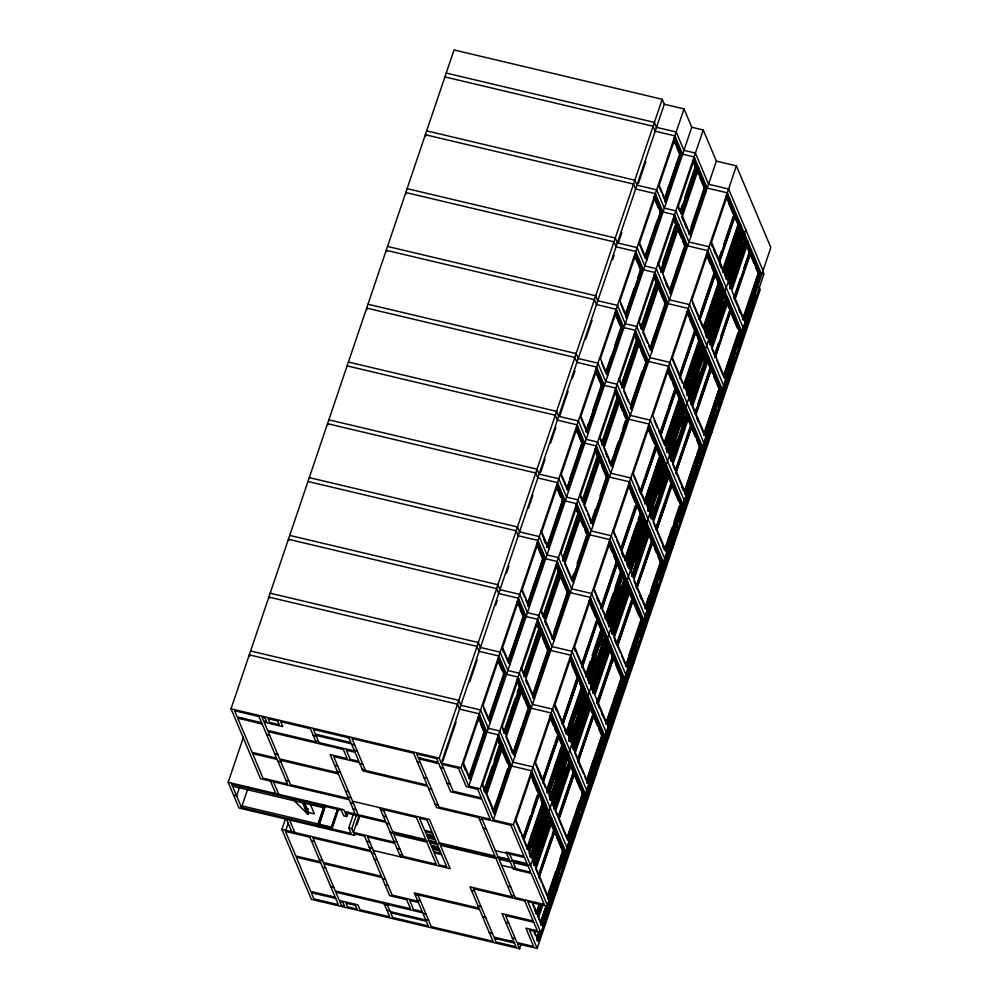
<?xml version="1.0" encoding="UTF-8"?>
<svg xmlns="http://www.w3.org/2000/svg" width="999" height="999" viewBox="0 0 999 999"><rect width="100%" height="100%" fill="white"/><g stroke="black" fill="none" stroke-linecap="round" stroke-linejoin="round"><path stroke-width="1.5" d="M243.456 737.125L228.159 782.317L343.831 809.727L344.568 811.475L355.219 813.998L349.2 799.749L260.514 778.733L231.031 708.803L454.046 49.95L662.225 99.288L664.31 104.221L441.296 763.074L461.014 767.744L468.756 786.088L480.219 788.798L493.356 819.967L513.399 824.712L547.839 906.393L527.797 901.647L540.934 932.816L529.458 930.094L537.2 948.438L517.47 943.768L519.705 949.05M240.06 785.676L236.601 795.878L233.579 795.167M353.708 813.348L348.776 827.921L351.111 833.466L241.496 807.492L248.401 787.087M521.041 944.33L519.555 948.7L311.376 899.362L281.893 829.432L285.339 819.23M285.914 829.994L288.274 823.026M308.042 814.435L303.371 803.333L304.021 801.41L308.703 812.512L308.042 814.435L291.333 797.914M324.4 805.094L317.495 825.499L318.019 826.747M319.131 821.615L324.463 805.868M337.849 808.853L331.406 827.984L318.918 824.987L325.287 805.694M319.006 825.186L325.374 805.893M337.762 808.641L331.293 827.734L318.831 824.774M331.468 828.146L337.937 809.065M338.886 808.528L331.98 828.933L332.505 830.181M241.496 807.492L231.706 784.277L341.321 810.251L343.656 815.796L346.69 816.508L348.176 812.137M346.69 816.508L345.092 812.724L386.014 822.414L394.33 842.132L353.409 832.429L351.81 828.646L356.743 814.06M353.409 832.429L358.828 816.395M356.893 824.924L359.353 817.644M662.225 99.288L439.223 758.129L231.031 708.803M442.807 761.4L456.131 722.027M469.767 681.73L477.172 659.864M495.754 604.982L497.227 600.611M506.431 573.438L508.891 566.146M528.459 508.354L532.904 495.229M540.621 472.427L545.054 459.303M550.486 443.269L555.919 427.235M559.69 416.096L568.081 391.308M572.514 378.184L574.987 370.904M585.664 339.348L592.082 320.392M612.624 259.69L614.11 255.307M618.369 242.707L621.828 232.505M638.423 183.454L645.829 161.588M461.014 767.744L684.028 108.891L664.31 104.221M479.795 715.047L463.499 763.199L470.704 780.306M499.363 657.255L483.054 705.406L490.272 722.514M518.918 599.45L502.622 647.614L509.827 664.722M538.486 541.658L522.19 589.822L529.395 606.93M558.054 483.866L541.745 532.03L548.951 549.125M577.609 426.073L561.313 474.238L568.518 491.333M597.177 368.281L580.869 416.446L588.074 433.541M616.733 310.489L600.436 358.653L607.642 375.749M636.301 252.697L619.992 300.861L627.21 317.957M655.856 194.905L639.56 243.057L646.765 260.165M675.424 137.113L659.115 185.265L666.333 202.372M468.818 776.885L483.491 733.541M488.873 717.644L503.546 674.3L504.557 674.537L488.911 720.779M507.942 661.301L522.614 617.956M527.996 602.06L542.669 558.716L536.95 545.154M547.077 545.716L562.237 500.924L563.236 501.161L547.589 547.39L540.734 531.118M570.054 477.809L581.306 444.567M585.701 431.568L588.636 422.902M593.044 409.89L601.361 385.339L595.641 371.778M605.756 372.327L611.138 356.431M615.047 344.88L620.429 328.983M625.811 313.087L634.128 288.524M638.036 276.973L640.484 269.742L634.765 256.181M644.879 256.743L657.105 220.617M664.934 197.502L679.12 155.607M508.791 659.74L513.236 646.603M530.819 594.655L539.223 569.842M554.832 523.726L562.237 501.835M578.833 452.797L582.292 442.582M625.661 314.435L627.147 310.065M645.729 255.182L649.175 244.967M667.757 190.097L671.216 179.882M478.708 717.419L484.99 732.329L469.343 778.571L484.49 732.217L478.196 717.294M488.886 719.218L504.045 674.425M508.454 661.413L523.613 616.633M547.09 547.277L562.737 501.036M567.132 488.036L582.305 443.244L576.585 429.682L582.405 443.269L566.745 489.51L582.804 443.369L576.51 428.446M601.86 385.452L586.213 431.693L601.96 385.477L595.566 370.542M606.268 372.452L621.428 327.66L615.134 312.737L621.528 327.684L606.368 372.477M625.824 314.66L640.983 269.867M664.947 199.063L680.107 154.283M468.943 778.471L484.99 732.329M488.986 719.23L504.145 674.45L498.339 660.863M508.553 661.438L523.713 616.658L517.32 601.71M547.19 547.302L562.837 501.061L557.017 487.475M625.923 314.685L641.083 269.892L635.264 256.306M665.047 199.088L680.207 154.308L674.387 140.722M517.832 601.835L524.113 616.745L508.466 662.986L502.185 648.064M528.034 605.194L543.681 558.953L536.825 542.682M586.713 431.805L602.372 385.577L596.078 370.654M615.634 312.862L621.927 327.784L606.281 374.013L601.71 363.161M625.836 316.221L641.495 269.98L634.627 253.709M654.77 197.278L661.051 212.188L645.404 258.429L639.11 243.506M664.959 200.637L680.619 154.395L673.751 138.124M469.692 778.483L485.489 731.78L478.883 716.108M489.248 720.691L505.057 673.988L498.451 658.316M508.816 662.899L524.612 616.196L518.006 600.524M527.884 606.568L544.18 558.404L537.574 542.732M547.939 547.315L563.748 500.611L557.13 484.94M567.494 489.522L583.304 442.819L576.698 427.147M587.062 431.73L602.872 385.027L595.654 367.919M606.618 373.938L622.427 327.235L615.821 311.551M625.686 317.595L641.995 269.443L635.376 253.758M645.741 258.341L661.55 211.638L654.944 195.966M664.81 202.01L681.118 153.846L674.5 138.174M468.756 786.088L691.758 127.235L684.028 108.891M480.219 788.798L703.234 129.957L691.758 127.235M499.001 736.101L482.704 784.265L486.326 792.844L502.622 744.68L499.587 743.968M518.568 678.309L502.26 726.473L505.881 735.052L522.177 686.887M538.124 620.516L521.828 668.681L525.449 677.26L541.745 629.095L538.711 628.383M557.692 562.724L541.396 610.889L545.004 619.467L561.313 571.303L558.279 570.579M577.26 504.932L560.951 553.096L564.572 561.675L580.869 513.511L577.834 512.787M596.815 447.14L580.519 495.304L584.128 503.871L600.436 455.719L597.402 454.995M616.383 389.348L600.074 437.512L603.696 446.078L619.992 397.927M635.938 331.556L619.642 379.707L623.251 388.286L639.56 340.122L636.525 339.41M655.506 273.763L639.198 321.915L642.819 330.494L659.115 282.33L656.093 281.618M675.062 215.959L658.766 264.123L662.374 272.702L678.683 224.538L675.649 223.826M694.63 158.167L678.321 206.331L681.942 214.91L698.239 166.746L695.217 166.034M483.941 790.871L492.257 766.308M494.218 760.526L499.6 744.63L497.964 740.759M503.996 731.63L515.247 698.401M517.207 692.619L518.668 688.286M524.05 672.389L538.236 630.494M543.119 616.046L558.279 571.253L556.106 566.083M563.174 556.805L577.36 514.91M582.729 499.013L597.402 455.669L594.68 449.213M601.81 442.657L616.483 399.313M621.853 383.429L636.525 340.085L634.902 336.201M640.933 327.073L656.093 282.28L657.105 282.53L641.458 328.758L638.736 322.302M662.936 262.063L675.162 225.936M680.057 211.488L682.504 204.258M684.952 197.04L695.217 166.696L693.044 161.538M510.764 712.562L513.236 705.269M534.777 641.633L539.223 628.496M622.702 381.855L629.133 362.887M646.715 310.926L655.107 286.114M670.716 239.997L676.161 223.938M484.453 790.983L500.199 744.779L497.377 738.298M504.008 733.191L519.767 686.987L517.582 681.817M524.063 673.95L539.323 629.195L537.05 624M543.631 616.158L558.891 571.391L556.168 564.934M562.699 559.815L578.446 513.598L575.724 507.142M582.754 500.574L598.014 455.806L595.292 449.35M621.878 384.99L637.137 340.222L634.415 333.766L637.037 340.197M640.946 328.634L656.693 282.43L653.87 275.949M660.614 270.866L676.261 224.638L673.988 219.443M680.556 211.613L695.828 166.845L692.994 160.364M497.889 738.411L500.611 744.879L484.952 791.108L482.23 784.652M516.895 679.332L520.167 687.075L504.52 733.316L501.798 726.86M524.075 675.524L539.735 629.283L537.012 622.827M556.568 565.034L559.29 571.49L543.643 617.732L540.921 611.276M576.136 507.242L578.858 513.698L562.799 559.84M582.767 502.135L598.413 455.906L595.691 449.45M615.297 392.832L617.569 398.014L601.823 444.23L617.981 398.114L614.71 390.359M621.89 386.551L637.537 340.322L634.815 333.866M661.013 270.966L676.66 224.725L673.938 218.269M680.581 213.174L696.228 166.933L693.506 160.477M484.802 792.482L501.111 744.33L498.089 737.175M504.857 733.229L520.666 686.525L517.657 679.382M523.926 676.897L540.234 628.733L537.212 621.59M543.98 617.644L559.79 570.941L556.78 563.798M563.049 561.313L579.358 513.149L575.736 504.57M583.104 502.06L598.913 455.357L595.904 448.214M602.172 445.729L618.481 397.565L615.471 390.409M621.74 387.924L638.036 339.772L635.027 332.617M641.795 328.683L657.604 281.98L654.595 274.825M660.863 272.34L677.16 224.176L673.551 215.609M680.918 213.087L696.728 166.383L693.718 159.241M491.745 774.762L499.163 752.859M526.423 672.302L529.882 662.087M548.463 607.217L553.896 591.158M570.491 542.12L577.897 520.229M584.615 500.387L589.073 487.25M592.519 477.035L596.965 463.898M607.642 432.367L612.087 419.243M614.56 411.938L617.032 404.645M662.374 270.667L665.834 260.452M682.429 211.413L689.847 189.523M503.146 745.928L486.838 794.093L495.317 814.185M522.702 688.136L506.406 736.288L514.885 756.393M542.27 630.344L525.973 678.496L534.44 698.601M561.838 572.539L545.529 620.704L554.008 640.809M581.393 514.747L565.097 562.912L573.563 583.016M600.961 456.955L584.652 505.119L593.131 525.224M620.516 399.163L604.22 447.327L612.687 467.432M640.084 341.371L623.776 389.535L632.255 409.627M659.64 283.579L643.344 331.743L651.81 351.835M679.208 225.786L662.899 273.951L671.378 294.043M698.763 167.994L682.467 216.146L690.933 236.251M493.918 809.327L507.617 768.868M512.999 752.971L527.672 709.627M533.041 693.731L547.714 650.386L543.081 639.372M554.07 631.605L567.282 592.594L559.74 574.7M572.165 578.146L573.638 573.813M577.06 563.698L586.351 536.251M590.759 523.239L595.641 508.791M600.049 495.791L606.405 477.01L601.76 465.996M610.801 464.011L618.144 442.332M623.026 427.884L625.474 420.666M630.856 404.77L642.107 371.541M649.924 348.414L665.084 303.634L666.096 303.871L650.449 350.1L648.713 345.979M669.979 289.186L684.165 247.277M691.008 227.048L704.22 188.037L699.575 177.023M493.781 810.676L496.253 803.371M514.822 748.501L522.24 726.61M538.836 677.572L546.241 655.681M562.837 606.643L567.282 593.506M610.664 465.372L612.137 460.989M630.719 406.118L634.178 395.904M651.76 343.943L656.206 330.806M675.761 273.014L678.234 265.722M493.444 812.337L509.203 766.121L501.56 748.201M513.498 753.096L528.758 708.328L521.216 690.434M533.066 695.304L548.326 650.536L541.258 633.99M552.135 638.948L567.882 592.744L560.339 574.85M580.382 518.406L587.449 534.952L572.202 581.281L587.849 535.039L579.732 515.771M610.826 465.571L626.573 419.355L618.93 401.436M630.381 407.779L646.128 361.563L638.586 343.668M650.436 348.539L665.696 303.771L658.054 285.851M669.605 292.207L685.264 245.979L678.196 229.433M689.073 234.39L704.819 188.187L697.177 170.267M493.956 812.449L509.602 766.221L502.06 748.326M521.041 689.148L529.17 708.428L513.511 754.657L511.775 750.524M533.079 696.865L548.726 650.624L541.183 632.729M560.751 574.937L568.294 592.832L552.634 639.073L545.092 621.178M591.77 523.488L607.417 477.247L599.875 459.353M610.926 465.596L626.972 419.455L618.856 400.187M630.893 407.892L646.54 361.663L638.998 343.768M670.017 292.307L685.664 246.079L677.534 226.798M697.677 170.379L705.219 188.287L689.572 234.515L682.617 217.994M493.806 813.835L510.102 765.671L502.235 747.002M513.861 754.582L529.67 707.879L521.803 689.21M532.929 698.239L549.225 650.087L541.358 631.418M552.984 638.985L568.793 592.282L560.926 573.626M572.539 581.193L588.349 534.49L580.481 515.834M592.107 523.401L607.916 476.698L600.049 458.029M611.675 465.609L627.472 418.906L619.605 400.237M630.731 409.278L647.04 361.114L638.561 341.009M650.799 350.025L666.595 303.321L658.728 284.653M669.867 293.681L686.163 245.529L678.296 226.86M689.922 234.428L705.731 187.737L697.851 169.068M493.356 819.967L716.37 161.126L703.234 129.957M513.399 824.712L736.413 165.871L716.37 161.126M532.18 772.015L515.884 820.179L528.958 851.198L545.267 803.046L542.232 802.322M551.748 714.223L535.439 762.387L548.526 793.406L564.822 745.242L561.8 744.53M571.303 656.43L555.007 704.595L568.081 735.614L584.39 687.449L581.356 686.738M590.871 598.638L574.575 646.803L587.649 677.821L603.945 629.657M610.439 540.846L594.13 589.01L607.205 620.029L623.513 571.865L620.479 571.153M629.994 483.054L613.698 531.218L626.773 562.237L643.069 514.073M649.562 425.262L633.254 473.414L646.328 504.445L662.637 456.281L659.602 455.556M669.118 367.47L652.822 415.621L665.896 446.64L682.192 398.489L679.17 397.764M688.686 309.665L672.377 357.829L685.451 388.848L701.76 340.696L698.726 339.972M708.241 251.873L691.945 300.037L705.019 331.056L721.315 282.892L718.293 282.18M727.809 194.081L711.5 242.245L724.587 273.264L740.883 225.1M522.902 837.874L530.232 816.195M532.192 810.414L537.574 794.53M542.944 778.633L554.195 745.404M555.169 742.507L557.617 735.289M562.025 722.277L577.185 677.497L578.196 677.734L562.537 723.963L555.132 706.393M582.067 663.049L596.253 621.141M600.661 608.141L616.308 561.9L614.023 556.493M620.704 548.901L635.376 505.556M640.759 489.66L655.431 446.316L656.443 446.553L640.634 493.506M659.827 433.316L674.5 389.972M679.882 374.076L694.555 330.731L689.997 319.917M700.911 311.95L714.123 272.939L711.837 267.532M719.005 258.491L721.453 251.261M723.9 244.043L733.191 216.583M523.401 837.986L539.073 793.318L523.414 839.56L521.703 835.501M542.969 780.194L558.129 735.401L550.249 716.495M577.684 677.609L562.037 723.85L577.784 677.634L570.279 660.039M582.092 664.61L597.752 619.942L581.955 666.882M601.161 608.254L616.808 562.025L609.402 544.443M620.729 550.461L636.875 504.345L620.829 550.486L636.475 504.258L628.958 486.65M655.931 446.441L640.284 492.669L638.573 488.611M660.339 433.429L675.499 388.648L668.094 371.066M695.054 330.844L679.894 375.636L695.167 330.869L687.175 311.95L695.566 330.969L679.757 377.909L695.916 331.793L694.904 331.556L696.54 335.452M698.975 319.293L714.622 273.052M719.018 260.052L734.178 215.26L726.198 196.328M523.501 838.011L538.661 793.218L530.581 774.275M543.069 780.219L558.229 735.426L550.149 716.47M581.705 666.071L597.352 619.842L589.273 600.886M601.261 608.279L616.907 562.05M640.384 492.694L656.031 446.466L647.951 427.51M660.439 433.454L675.599 388.673M699.075 319.318L714.722 273.077L707.217 255.482M550.074 715.247L558.628 735.526L542.819 782.467L558.978 736.35L557.966 736.113L561.8 745.192L547.127 788.548M608.766 541.858L617.32 562.15L601.673 608.379L593.681 589.447M668.019 369.83L675.998 388.761L660.351 435.002L658.641 430.944M706.58 252.897L715.122 273.177L699.475 319.405L692.632 303.184M726.71 196.453L734.69 215.384L719.043 261.613L734.29 215.285L726.31 196.353M523.763 839.472L539.572 792.769L538.561 792.532M542.832 783.141L559.128 734.977M562.887 723.888L578.696 677.185L577.684 676.947L579.47 681.193M581.955 667.544L598.251 619.392M602.01 608.291L617.819 561.6L616.808 561.351M621.565 550.499L637.374 503.796L636.375 503.558L634.59 499.338M640.634 494.168L656.942 446.004L655.931 445.766M660.701 434.915L676.498 388.211L675.499 387.974M679.77 378.584L696.066 330.419M699.824 319.33L715.621 272.627L714.622 272.39L716.408 276.636M719.38 261.538L735.189 214.835M582.454 667.007L597.702 620.666M621.578 551.411L637.225 505.182L641.058 514.26L625.411 560.501L622.127 552.709M644.967 502.709L660.614 456.468L659.615 456.231L655.781 447.14L656.793 447.39L640.734 493.518M719.392 262.45L735.039 216.209L738.461 225.2L722.714 271.416M527.072 847.776L542.232 802.996L541.146 800.399M567.182 729.307L565.709 733.641L581.967 687.549L578.034 678.446M569.13 723.526L581.356 687.399L579.72 683.516M585.764 674.4L590.159 661.4M592.12 655.619L600.436 631.056M604.832 618.056L613.149 593.493M615.109 587.712L620.479 571.815L616.658 562.737M624.887 558.816L637.112 522.689M638.086 519.805L639.56 515.472M644.942 499.575L659.115 457.679M664.01 443.231L679.17 398.439L675.886 390.646M683.578 385.427L698.239 342.083M703.621 326.198L718.293 282.854L715.009 275.062M722.702 269.842L737.374 226.498M530.881 837.474L534.34 827.247M554.895 766.545L556.368 762.162M631.655 539.747L635.114 529.532M655.669 468.818L660.114 455.681M722.552 271.204L724.038 266.833M527.097 849.35L542.844 803.134L539.46 795.329M605.344 618.169L621.091 571.965L617.157 562.849M624.899 560.377L640.659 514.173L637.275 506.356M644.954 501.136L660.214 456.368L656.281 447.265M664.51 443.344L679.782 398.576L675.848 389.473M683.591 387L699.337 340.784L695.504 331.705M703.646 327.759L718.905 282.992L714.972 273.888M543.244 803.233L527.597 849.462L523.763 840.384L539.423 794.143L543.244 803.233L542.232 802.996M558.978 736.35L562.812 745.441L547.165 791.67L562.4 745.341L558.716 736.151M582.367 687.649L566.72 733.878L562.887 724.799L578.546 678.558L582.367 687.649L581.356 687.399M597.602 620.641L601.523 629.757L586.288 676.086L601.935 629.845L598.101 620.766M621.49 572.052L605.844 618.294L602.01 609.203L617.669 562.974L621.49 572.052L620.479 571.815M680.182 398.676L664.535 444.905L660.701 435.826L676.348 389.598L680.182 398.676L679.17 398.439M695.654 331.593L699.737 340.884L683.691 387.025M703.658 329.32L719.305 283.092L715.471 274.001L699.824 320.242L703.109 328.022M722.814 271.428L738.873 225.299L735.039 216.209M527.934 849.387L543.743 802.684L531.268 773.064M547.002 793.044L563.311 744.892L550.824 715.272M567.07 733.79L582.867 687.1L570.392 657.479M586.126 677.459L602.434 629.295L589.947 599.687M605.694 619.667L621.99 571.503L609.515 541.895M625.749 560.414L641.558 513.711L629.07 484.103M644.817 504.083L661.126 455.919L648.638 426.311M664.872 444.83L680.681 398.126L668.194 368.506M683.94 388.499L700.249 340.334L687.762 310.714M703.995 329.245L719.804 282.542L707.317 252.922M723.064 272.902L739.372 224.75L726.885 195.13M536.363 827.272L537.849 822.901M558.404 762.187L561.863 751.972M568.581 732.117L573.026 718.98M587.649 675.786L597.027 648.051M613.623 599.025L620.054 580.044M646.328 502.41L650.774 489.273M668.356 437.312L674.787 418.344M690.396 372.227L698.788 347.415M705.506 327.56L709.952 314.435M712.424 307.13L717.856 291.084M729.52 256.631L731.992 249.338M734.452 242.045L737.911 231.83M545.791 804.282L529.482 852.447L532.055 858.541L548.351 810.376L545.329 809.652M565.347 746.49L549.05 794.655L551.61 800.736L567.919 752.584M584.914 688.698L568.606 736.862L571.178 742.944L587.474 694.792L584.452 694.068M604.47 630.906L588.174 679.058L590.734 685.152L607.042 636.987M624.038 573.114L607.729 621.266L610.302 627.36L626.598 579.195L623.576 578.483M643.593 515.309L627.297 563.473L629.857 569.567L646.166 521.403L643.131 520.691M663.161 457.517L646.852 505.681L649.425 511.775L665.721 463.611M682.717 399.725L666.42 447.889L668.98 453.983L685.289 405.819L682.255 405.094M702.285 341.933L685.976 390.097L688.548 396.191L704.844 348.027M721.84 284.141L705.544 332.305L708.116 338.386L724.412 290.234L721.378 289.51M741.408 226.348L725.099 274.513L727.672 280.594L743.98 232.442M533.104 846.44L545.329 810.326L544.218 807.691M549.725 797.314L551.685 791.545M556.093 778.533L564.398 753.97M568.806 740.971L574.188 725.074M578.096 713.523L584.452 694.742L582.792 690.796M588.848 681.73L597.165 657.167M601.086 645.616L603.521 638.386M608.903 622.489L621.128 586.376M627.984 566.146L643.144 521.353L642.032 518.731M648.026 506.905L662.212 465.01M666.608 451.998L668.081 447.664M669.055 444.78L682.267 405.769L680.594 401.823M686.663 392.769L691.071 379.757M692.045 376.873L701.335 349.425M706.718 333.529L714.048 311.85M715.034 308.966L721.39 290.185L722.402 290.422L706.743 336.651L704.532 331.393M725.786 277.173L740.459 233.828M541.883 821.453L545.329 811.238M588.711 683.091L590.184 678.721M608.766 623.838L611.238 616.545M629.807 561.675L633.266 551.46M653.821 490.746L655.294 486.363M707.567 331.955L709.04 327.572M731.568 261.026L736.013 247.889M545.829 810.439L530.182 856.68L545.929 810.464L544.168 806.493M549.75 798.888L565.397 752.647L564.285 750.024M569.305 741.096L584.952 694.854M608.428 625.499L624.587 579.395L608.94 625.624M628.483 566.271L643.643 521.478M648.039 508.466L663.211 463.686L662.1 461.051M667.12 452.122L682.767 405.894M686.675 394.33L702.334 348.089L701.223 345.467M706.243 336.538L721.89 290.297L720.779 287.675M569.405 741.121L585.064 694.879L583.291 690.908M588.973 683.316L604.62 637.087L603.408 634.427M608.528 625.524L624.188 579.295L622.414 575.324M628.583 566.296L643.743 521.503L641.982 517.532M667.22 452.147L682.866 405.906L681.106 401.948M706.343 336.563L721.99 290.322M544.68 806.618L546.341 810.564L530.694 856.792L529.02 852.846M564.385 750.049L565.496 752.672L549.85 798.913L565.896 752.771L563.686 747.514M583.803 691.033L585.464 694.979L569.817 741.208L568.706 738.586M605.019 637.187L588.873 683.304L605.019 637.187L602.809 631.917M641.932 516.333L644.143 521.59L628.496 567.832L626.835 563.886M663.711 463.798L647.652 509.94L663.711 463.798L662.05 459.852M681.605 402.06L683.279 406.006L667.619 452.247L665.958 448.301M700.611 342.957L702.834 348.214L686.775 394.355L702.434 348.114L701.323 345.492M739.735 227.36L741.957 232.63L726.31 278.858L724.65 274.912M531.031 856.717L546.84 810.014L544.78 805.144M550.099 800.386L566.396 752.222L564.348 747.352M570.154 741.133L585.963 694.43L583.903 689.56M589.722 683.341L605.519 636.638L603.471 631.768M608.791 626.997L625.087 578.846L623.039 573.963M628.846 567.744L644.655 521.041L643.106 517.395M647.914 511.413L664.21 463.249L662.162 458.379M667.969 452.16L683.778 405.457L681.718 400.587M687.037 395.829L703.333 347.664L701.286 342.794M706.593 338.037L722.901 289.872L720.841 285.002M726.648 278.783L742.457 232.08L740.409 227.21M745.803 229.832L530.619 865.559L390.172 832.279M549.4 812.861L533.104 861.026L535.664 867.107L551.972 818.943M568.968 755.069L552.659 803.221L555.232 809.315L571.528 761.151L568.506 760.439M588.523 697.277L572.227 745.429L574.787 751.523L591.096 703.358M608.091 639.472L591.783 687.637L594.355 693.731L610.651 645.566M627.647 581.68L611.351 629.845L613.91 635.938L630.219 587.774L627.185 587.062M647.215 523.888L630.906 572.052L633.478 578.146L649.775 529.982M666.77 466.096L650.474 514.26L653.034 520.354L669.342 472.19L666.308 471.466M686.338 408.304L670.029 456.468L672.602 462.549L688.898 414.398M705.893 350.512L689.597 398.676L692.17 404.757L708.466 356.606L705.431 355.881M725.461 292.719L709.153 340.884L711.725 346.965L728.021 298.801M745.017 234.927L728.721 283.079L731.293 289.173L747.589 241.009M533.778 863.685L548.451 820.341M553.833 804.457L566.545 766.882M572.902 748.101L587.574 704.757M592.956 688.86L607.629 645.516M613.011 629.62L627.197 587.724L626.086 585.089M635.988 561.713L646.266 531.381M650.661 518.369L654.582 506.818M658.978 493.806L666.321 472.14L664.647 468.194M670.716 459.14L677.072 440.347M681.967 425.899L685.389 415.784M690.771 399.9L700.062 372.44M703.97 360.889L705.444 356.556M709.839 343.544L724.025 301.648M729.894 284.303L744.08 242.407M573.751 746.553L580.169 727.572M597.752 675.624L605.169 653.721M621.765 604.695L627.197 588.636M645.779 533.766L647.252 529.383L645.716 525.724M690.621 401.248L693.094 393.943M710.689 341.995L715.134 328.858M733.703 273.976L737.162 263.761M553.846 806.018L569.105 761.25L567.444 757.304M573.414 748.226L588.673 703.458L586.913 699.487M592.969 690.434L608.241 645.666L607.03 643.006M612.05 634.078L627.797 587.874L626.036 583.903M670.729 460.701L686.488 414.485L684.715 410.514M690.784 401.461L706.043 356.693L704.382 352.747M710.351 343.668L725.611 298.901L723.838 294.93M729.907 285.876L745.167 241.109L743.506 237.163M548.339 816.383L549.55 819.043L533.803 865.259L549.949 819.143L547.739 813.873M553.871 807.579L569.517 761.35L567.857 757.404M586.863 698.289L589.073 703.546L573.426 749.787L571.765 745.841M592.994 691.995L608.641 645.754L606.98 641.808M626.535 584.015L628.196 587.961L612.549 634.203L610.889 630.257M646.103 526.223L647.764 530.169L631.705 576.311L647.364 530.069L645.591 526.111M665.659 468.431L667.32 472.377L651.673 518.618L650.012 514.672M670.829 460.726L686.887 414.585L684.665 409.328M690.796 403.022L706.455 356.793L704.782 352.847M723.788 293.731L726.011 299.001L710.364 345.229L708.703 341.283M729.919 287.437L745.579 241.209L743.518 236.763M534.652 865.296L550.449 818.593L548.401 813.723M553.708 808.953L570.017 760.801L567.956 755.918M573.776 749.7L589.572 703.009L588.036 699.35M592.844 693.368L609.14 645.204L607.092 640.334M612.899 634.115L628.708 587.412L626.648 582.542M632.454 576.323L648.264 529.62L645.691 523.526M652.022 518.531L667.832 471.828L665.771 466.958M671.578 460.739L687.387 414.036L685.339 409.165M690.646 404.408L706.955 356.243L704.894 351.373M710.701 345.154L726.51 298.451L724.974 294.792M729.769 288.811L746.078 240.659L744.018 235.776M535.664 865.072L539.123 854.857M542.582 844.642L549 825.674M558.678 797.065L562.137 786.85M564.61 779.557L568.069 769.342M586.65 714.46L588.124 710.089M614.41 632.442L615.884 628.059M633.478 576.111L639.897 557.13M653.533 516.858L663.91 486.201M674.575 454.682L685.938 421.116M701.548 375L705.007 364.785M739.185 263.786L741.658 256.493M673.576 458.553L675.049 454.22M552.497 820.191L536.188 868.356L549.263 899.375M572.052 762.399L555.756 810.564L568.831 841.583M591.62 704.607L575.312 752.771L588.399 783.79L604.695 735.626M611.176 646.815L594.88 694.967L607.954 725.998L624.263 677.834L621.228 677.11M630.744 589.023L614.435 637.175L627.522 668.206L702.509 446.653L699.475 445.941M650.299 531.218L634.003 579.383L647.077 610.401M669.867 473.426L653.558 521.59L666.645 552.609M689.422 415.634L673.126 463.798L686.201 494.817M708.99 357.842L692.682 406.006L705.769 437.025M728.546 300.05L712.25 348.214L725.324 379.233L741.633 331.069M748.114 242.257L731.817 290.422L744.892 321.441L761.188 273.276L758.166 272.565M538.973 873.401L551.198 837.274M552.185 834.39L553.646 830.057L550.911 823.563M558.041 817.045L573.214 772.264L574.213 772.502L558.566 818.73L554.745 809.652M578.096 757.816L592.282 715.908M596.678 702.909L612.337 656.668L610.139 651.485M616.733 643.668L631.405 600.324M636.788 584.427L651.46 541.083L648.726 534.602M655.856 528.084L670.529 484.74M675.911 468.843L690.584 425.499L688.935 421.603M694.979 412.5L696.453 408.166M697.914 403.821L710.139 367.707L707.954 362.512M714.547 354.707L718.456 343.144M720.903 335.914L729.22 311.351M733.616 298.351L740.459 278.122M743.893 268.007L749.262 252.123L747.627 248.227M538.985 874.962L554.657 830.294L538.848 877.234M558.553 817.17L573.713 772.377L570.429 764.597M578.109 759.377L593.281 714.585L590.534 708.104M612.837 656.793L597.19 703.034L612.936 656.818L609.652 649.025M616.745 645.229L632.904 599.125L616.845 645.254L632.504 599.025L629.67 592.507M636.313 587.437L651.96 541.208L649.225 534.715M671.528 483.416L655.868 529.645L671.628 483.441L668.244 475.624M675.923 470.404L691.083 425.624L675.786 472.677L691.945 426.573L690.933 426.323L695.491 437.15M714.56 356.268L730.719 310.152L715.009 357.118M734.128 298.476L749.774 252.235L746.49 244.455M539.085 874.987L554.258 830.194L551.411 823.688M558.653 817.194L573.813 772.402M636.413 587.462L652.06 541.233M676.023 470.429L691.183 425.649L688.348 419.13M734.228 298.501L749.874 252.26L746.59 244.48M589.947 705.619L593.781 714.71L577.971 761.65L593.731 715.434M597.689 703.146L613.336 656.917L610.064 649.125M648.638 532.242L652.472 541.321L636.663 588.274L652.822 542.157L651.81 541.92L653.521 545.966M668.743 475.749L672.027 483.528L656.38 529.77L653.096 521.977M707.866 360.164L711.151 367.944L695.504 414.185L691.67 405.094M746.99 244.568L750.274 252.36L734.627 298.589L733.528 295.991M538.861 877.909L555.157 829.744L554.145 829.507M558.916 818.656L574.725 771.952L573.713 771.715M577.984 762.324L594.28 714.16M598.039 703.071L613.848 656.368L612.837 656.131M617.594 645.267L633.403 598.576L632.392 598.326L630.606 594.08M636.663 588.935L652.971 540.771L651.96 540.534M656.718 529.682L672.527 482.979L671.515 482.742M675.786 473.351L692.095 425.187L691.083 424.95M695.841 414.098L711.65 367.395L710.639 367.157M714.909 357.767L731.218 309.603M555.706 834.939L553.995 830.881L555.007 831.118L538.948 877.259M715.409 357.217L730.656 310.889M734.977 299.425L750.624 253.184L759.178 273.464L743.531 319.705L734.577 299.325L750.773 251.81L749.762 251.573M536.825 911.1L539.273 903.883M536.351 914.11L539.885 904.02M540.284 904.12L536.863 914.235L532.804 904.595M537.2 914.147L540.659 903.933M539.71 909.552L541.183 905.181M542.182 904.295L538.224 915.971L532.779 903.046M543.194 904.083L538.748 917.207L542.37 925.786L558.666 877.621M547.877 894.505L555.694 871.39M560.102 858.391L562.549 851.16L556.843 837.649M566.945 838.161L579.17 802.035M587 778.92L601.186 737.025M606.068 722.577L621.228 677.784L616.096 665.609M629.058 654.67L640.309 621.44M645.679 605.544L649.113 595.429M651.061 589.647L660.351 562.2L658.079 556.793M664.76 549.188L672.09 527.522M674.05 521.74L679.432 505.844M684.802 489.96L696.053 456.718M697.04 453.833L699.475 446.603L696.628 439.847M703.883 433.603L719.043 388.811L720.054 389.048L704.407 435.289L695.853 415.01L711.5 368.768L720.054 389.048M723.938 374.363L738.111 332.467M742.519 319.468L758.166 273.227L755.881 267.819M547.727 895.853L550.199 888.561M567.794 836.6L572.24 823.463M589.822 771.515L594.268 758.378M613.823 700.586L616.296 693.294M690.596 473.788L693.069 466.496M714.597 402.859L719.043 389.722M547.889 896.078L563.049 851.285M567.457 838.286L582.617 793.493L574.063 773.214M602.172 735.701L587.012 780.481L602.272 735.726L593.618 715.421M621.74 677.896L606.081 724.138L621.84 677.921L613.186 657.617M625.649 666.345L641.808 620.229L625.749 666.37L641.395 620.129L633.316 601.186M645.217 608.553L660.863 562.312M665.259 549.313L680.931 504.645L665.272 550.874L656.73 530.594L672.377 484.365L680.931 504.645M684.827 491.52L699.987 446.728M703.895 435.164L719.542 388.936L711.101 368.681M723.95 375.936L739.61 331.256L723.963 377.497M743.019 319.58L758.666 273.351L750.124 253.072L758.765 273.376L743.119 319.605M547.989 896.103L563.149 851.31L554.495 831.006M567.557 838.298L582.717 793.518L570.529 764.622M645.317 608.578L660.963 562.337L652.31 542.032M665.359 549.338L680.519 504.545L672.439 485.589M684.927 491.545L700.087 446.753L691.433 426.448M703.995 435.189L719.642 388.961L711.001 368.656M723.563 377.397L739.21 331.168L730.556 310.864M547.902 897.639L563.561 851.398L555.007 831.118M583.116 793.606L567.469 839.847L558.916 819.567L574.562 773.326L583.116 793.606L582.105 793.368M587.025 782.055L602.684 735.813L594.13 715.534M602.597 714.797L598.039 703.97L613.686 657.742L622.24 678.021L606.593 724.263L603.746 717.494M645.716 608.666L661.363 562.437L652.822 542.157M684.839 493.081L700.486 446.853L691.945 426.573M547.752 899.013L564.06 850.848L551.573 821.253M567.807 839.759L583.616 793.056L571.141 763.461M586.875 783.428L603.184 735.264L590.696 705.656M606.93 724.175L622.739 677.472L609.665 646.453M626.498 666.383L642.307 619.68L629.82 590.072M646.053 608.591L661.862 561.888L649.387 532.28M665.621 550.799L681.43 504.095L668.943 474.488M684.69 494.455L700.986 446.303L688.511 416.695M704.745 435.202L720.554 388.511L708.066 358.903M724.312 377.41L740.109 330.706L727.634 301.111M743.868 319.618L759.677 272.914L747.19 243.306M540.971 920.928L545.367 907.916M541.82 919.355L546.266 906.218M540.983 922.489L546.952 905.169M540.996 924.05L565.571 851.21L562.537 850.499M566.92 847.477L585.127 793.418M702.871 445.816L722.065 388.861L719.043 388.149M540.846 925.436L556.655 878.733M560.901 866.183L576.71 819.48M579.969 809.839L596.278 761.688M600.024 750.586L615.347 705.344M620.092 691.333L635.401 646.091L634.39 645.854M638.661 636.463L654.47 589.76M658.716 577.21L670.079 543.643M671.066 540.721L674.525 530.506M677.784 520.879L694.08 472.714M697.839 461.625L713.149 416.383M717.894 402.372L733.216 357.13M736.962 346.029L752.284 300.786M536.738 937.999L538.698 932.217M547.839 906.393L770.841 247.552L736.413 165.871M539.797 930.918L536.763 939.559L540.197 931.006M537.112 941.058L540.072 932.304M580.182 813.798L561.925 867.994L560.726 865.134M617.357 704.245L581.493 810.201L580.282 807.342M617.832 702.584L636.912 646.453M656.48 588.661L640.172 636.825L638.973 633.965M659.74 579.033L676.036 530.869M698.051 465.571L679.295 521.228L678.096 518.369M715.159 415.284L698.863 463.436L697.652 460.576M718.418 405.644L734.727 357.48M754.282 299.688L737.986 347.852L736.775 344.992M540.934 932.816L763.935 273.963L762.749 271.129M554.932 893.256L538.623 941.42L533.816 930.019M558.191 883.615L574.487 835.464M577.747 825.823L594.055 777.672M597.315 768.031L613.611 719.867M633.179 662.075L616.87 710.239L615.671 707.392M636.438 652.447L652.734 604.283M655.993 594.655L672.302 546.49M675.561 536.863L691.857 488.698M695.117 479.07L711.425 430.906M714.685 421.278L730.981 373.114M734.253 363.474L750.549 315.322M537.2 948.438L760.202 289.585L759.015 286.763M446.216 73.064L654.395 122.402L656.48 127.335L676.198 132.005L683.928 150.35L695.404 153.072L708.541 184.241L728.583 188.986L763.024 270.667M444.917 76.923L653.096 126.249L655.182 131.194L674.899 135.864L682.629 154.208L694.105 156.93L707.242 188.087M680.619 154.395L679.607 154.158L676.748 147.377M695.217 166.696L696.228 166.933M704.208 187.375L727.284 192.844L761.713 274.525M704.22 188.037L705.219 188.287M426.648 130.857L634.84 180.195M738.361 224.5L739.372 224.75M737.861 225.05L738.873 225.299M660.539 211.401L661.55 211.638M660.039 211.95L661.051 212.188M741.445 231.843L742.457 232.08M740.946 232.392L741.957 232.63M676.66 224.725L675.649 224.488L674.562 221.903M745.579 241.209L743.955 238.449M749.262 252.123L750.274 252.36M407.093 188.649L615.272 237.987M758.166 273.227L759.178 273.464M714.123 272.939L715.122 273.177M718.293 282.854L719.305 283.092M640.471 269.081L654.982 272.515L668.119 303.684M640.484 269.742L641.495 269.98M725.499 298.214L726.51 298.451M724.999 298.751L726.011 299.001M665.084 302.959L688.161 308.429L722.589 390.109M387.525 246.453L595.716 295.779M699.737 340.884L695.404 331.68M621.415 326.985L622.427 327.235M702.322 347.427L703.333 347.664M701.822 347.977L702.834 348.214M636.525 340.085L637.537 340.322M706.455 356.793L704.283 352.722M710.139 367.707L711.151 367.944M645.529 360.751L668.593 366.221L703.034 447.902M646.54 361.663L638.486 343.644M367.969 304.245L576.148 353.571M674.987 388.524L675.998 388.761M601.348 384.665L615.859 388.099L628.995 419.268L649.038 424.013L683.466 505.694M601.361 385.339L602.372 385.577M682.267 405.769L683.279 406.006M618.481 397.565L617.469 397.327L615.659 393.032M686.375 413.798L687.387 414.036M616.97 397.877L617.981 398.114M627.472 418.906L626.473 418.668L624.65 414.36M348.401 362.038L556.593 411.376M699.475 446.603L700.486 446.853M347.103 365.884L555.282 415.222L557.367 420.154L577.085 424.837L584.815 443.181L596.291 445.891L609.427 477.06M582.804 443.369L581.793 443.131L578.933 436.351M597.402 455.669L598.413 455.906M666.321 472.14L667.32 472.377M667.344 472.827L668.356 473.076M671.016 483.291L672.027 483.528M606.405 476.336L629.47 481.805L663.91 563.486M606.405 477.01L607.417 477.247M328.846 419.83L537.025 469.168M680.419 503.858L681.43 504.095M641.558 513.711L640.546 513.474L637.562 506.393M640.047 514.023L641.058 514.26M562.225 500.249L576.735 503.683L589.872 534.852L609.914 539.597L644.343 621.278M643.144 521.353L644.143 521.59M646.753 529.932L647.764 530.169M651.46 541.083L652.472 541.321M309.278 477.622L517.47 526.96M660.351 561.525L663.386 562.25M660.351 562.2L661.363 562.437M307.979 481.481L516.158 530.806L518.244 535.751L537.962 540.422L545.691 558.766L557.167 561.488L570.304 592.644M616.308 561.9L617.32 562.15M542.669 558.716L543.681 558.953M558.279 571.253L559.29 571.49M627.197 587.724L628.196 587.961M567.27 591.932L590.347 597.39L624.775 679.07M567.282 592.594L568.294 592.832M289.722 535.414L497.902 584.752M602.434 629.295L601.423 629.058L599.637 624.812M600.923 629.607L601.935 629.845M523.613 615.958L524.612 616.196M524.113 616.745L523.114 616.508L520.254 609.727M604.52 636.388L605.519 636.638M539.735 629.283L538.723 629.045L537.087 625.174M539.747 629.745L540.759 629.982M612.337 656.668L613.336 656.917M270.155 593.206L478.346 642.544M621.228 677.784L622.24 678.021M503.546 673.638L518.044 677.072L531.181 708.229L551.223 712.986L585.651 794.667M584.452 694.742L585.464 694.979M519.655 686.288L520.666 686.525M588.573 702.759L589.572 703.009M519.155 686.837L520.167 687.075M588.061 703.308L589.073 703.546M593.781 714.71L578.134 760.938M528.658 707.629L529.67 707.879M528.159 708.179L529.17 708.428M250.599 650.998L458.778 700.336M602.684 735.813L601.673 735.576L598.813 728.82M562.812 745.441L558.478 736.238M499.6 744.63L500.611 744.879M568.506 761.101L569.517 761.35M508.591 765.309L531.655 770.778L566.096 852.459M582.604 792.819L583.616 793.056M351.685 744.305L354.707 745.017M313.137 735.239L316.159 735.951M417.32 761.9L420.354 762.624M440.397 767.407L443.431 768.119M315.559 740.996L318.594 741.708M354.233 750.336L357.255 751.048M266.633 734.552L269.668 735.264M423.938 777.584L426.96 778.308M447.015 783.104L450.049 783.828M359.852 763.648L362.874 764.372M545.329 810.326L546.341 810.564M362.237 769.305L365.259 770.029M334.69 765.334L337.724 766.046M428.559 788.561L431.593 789.272M274.775 753.845L277.797 754.57M337.312 771.528L340.334 772.252M277.897 761.263L280.919 761.987M435.177 804.232L438.199 804.957M479.37 819.055L482.405 819.767M345.542 791.046L348.564 791.77M285.964 780.394L288.986 781.106M483.241 828.233L486.263 828.945M348.064 797.04L351.086 797.751M352.547 801.21L429.458 819.43L439.31 842.806L494.942 855.981L478.771 817.632L436.6 807.642L427.609 786.288L362.937 770.966L359.403 762.599L333.703 756.505L358.241 814.722L385.489 821.178L379.795 807.667M562.549 851.16L563.561 851.398M350.487 802.784L353.509 803.496M380.706 809.839L383.741 810.551M353.072 808.915L356.094 809.627M383.329 816.058L386.363 816.77M307.53 801.872L322.015 805.306M232.505 786.176L322.902 807.592L322.377 806.343L308.266 803.009L308.791 804.245M299.575 799.924L303.371 803.333M386.351 823.201L389.373 823.925M495.404 850.611L524.5 857.504L527.06 863.598L512.225 860.077L509.652 853.983M305.569 808.228L308.391 808.903M392.669 831.755L425.786 839.597L416.458 817.469L383.354 809.627L403.047 856.355L436.163 864.21L426.835 842.082L393.718 834.24M308.703 812.512L314.36 813.848L309.678 802.746M348.776 827.921L351.81 828.646M501.585 865.271L530.681 872.177L528.109 866.083L513.274 862.562L515.834 868.655M393.993 841.345L397.028 842.057M240.697 805.594L331.081 827.01L331.606 828.258L317.495 824.912L316.97 823.676M317.67 825.911L332.155 829.345M366.72 841.283L369.742 842.007M397.003 848.488L400.037 849.212M369.305 847.414L372.327 848.139M399.625 854.719L402.659 855.431M373.301 850.424L450.212 868.655L440.359 845.291L495.991 858.466L512.15 896.827L469.992 886.825L478.983 908.178L414.31 892.844L417.844 901.21L392.145 895.129L367.595 836.912L394.842 843.368L400.549 856.88M281.893 829.432L370.579 850.449L364.573 836.2L353.933 833.678L354.67 835.426L238.986 808.016L228.159 782.317M371.728 853.158L374.75 853.883M507.692 886.225L510.714 886.937M311.426 840.796L314.46 841.52M374.25 859.152L377.272 859.864M511.55 895.404L514.585 896.115M471.416 890.234L474.45 890.946M319.493 859.927L322.515 860.651M382.48 878.67L385.502 879.382M322.615 867.344L325.649 868.056M478.034 905.906L481.056 906.63M385.09 884.864L388.124 885.589M415.01 894.505L418.044 895.229M417.395 900.161L420.429 900.886M482.654 916.882L485.689 917.594M505.694 922.289L508.728 923.001M330.756 886.65L333.778 887.362M423.014 913.473L426.024 914.185M384.503 904.532L387.537 905.256M489.273 932.567L492.295 933.278M512.312 937.986L515.347 938.71M386.925 910.289L389.96 911.013M425.549 919.505L428.571 920.229M740.446 229.895L741.558 232.53L725.911 278.771L741.458 232.505L740.346 229.882M734.527 216.096L738.361 225.175M725.699 196.216L727.409 200.275M728.546 202.972L733.104 213.786M734.577 217.27L735.664 219.867M749.612 252.947L754.17 263.761M754.919 294.243L756.118 297.078M753.021 296.691L754.807 300.936M696.665 170.142L698.413 174.276M751.186 309.89L752.372 312.712M749.887 313.736L751.073 316.558M673.888 140.597L675.599 144.668M711.625 244.043L718.468 260.264M719.929 263.748L723.214 271.528M710.551 242.57L712.262 246.628M713.511 249.35L715.209 253.409M719.53 263.649L721.178 267.545M738.561 308.791L740.271 312.849M743.456 328.459L709.028 246.778L688.985 242.033L675.848 210.864L664.372 208.154L656.643 189.81L636.912 185.127L634.69 179.845M742.157 332.317L707.717 250.637L687.674 245.879L674.537 214.723L663.074 212L655.332 193.656L635.614 188.986L633.528 184.053L425.349 134.715L425.874 135.951M720.729 286.476L722.402 290.422M727.434 302.36L730.719 310.152M731.068 310.976L739.61 331.256M707.504 255.494L709.278 259.728M711.65 265.347L713.436 269.568M726.922 302.247L730.306 310.052L715.059 356.381L711.788 348.601M706.705 255.357L710.701 264.822M726.972 303.421L729.158 308.616M730.619 312.088L737.462 328.321M677.859 206.718L679.482 210.589M681.63 216.521L683.366 220.654M684.527 223.401L686.263 227.535M734.764 350.624L736.55 354.87M734.053 355.894L735.252 358.728M683.94 242.42L685.152 245.292M677.684 229.32L681.168 237.575M682.916 241.708L684.652 245.841M658.678 185.714L661.538 192.495M662.674 195.205L664.397 199.276M731.63 367.682L732.816 370.504M730.319 371.528L731.505 374.35M654.357 197.178L660.651 212.1L645.491 256.88L660.551 212.075L654.258 197.153M653.758 197.04L658.329 207.879M716.558 359.915L723.388 376.148M723.9 386.251L689.46 304.57L669.417 299.825L656.281 268.656L644.805 265.946L637.075 247.602L617.357 242.919L615.122 237.637M687.587 312.038L695.566 330.969M708.016 361.363L710.751 367.844L694.992 414.061L710.651 367.819L707.916 361.338M686.575 311.8L688.286 315.859M697.639 338.049L698.738 340.647M711.063 369.892L712.2 372.59M713.91 376.648L718.468 387.462M657.754 263.212L660.476 269.68M663.623 277.173L669.43 290.934M665.546 282.58L667.282 286.713M715.796 409.84L716.995 412.674M714.497 413.686L715.684 416.521M653.833 274.775L657.105 282.53M657.979 284.59L666.096 303.871M658.928 287.287L660.139 290.16M661.962 294.468L663.174 297.34M653.92 277.123L655.544 280.994M658.129 287.113L664.51 302.247M712.062 425.474L713.249 428.296M643.506 269.792L635.776 251.448L616.058 246.778L613.973 241.845L405.781 192.507L406.306 193.756M710.764 429.32L711.95 432.142M635.576 256.368L637.374 260.652M638.573 263.499L640.384 267.769M671.94 358.279L679.345 375.849M680.806 379.333L682.454 383.229M688.586 397.764L690.247 401.71M696.59 417.619L698.301 421.678M704.332 444.043L669.904 362.362L649.862 357.617L636.725 326.461L625.249 323.738L617.519 305.394L597.789 300.724L595.566 295.429M687.762 416.658L691.595 425.736M669.555 373.901L671.34 378.122M688.698 419.28L690.484 423.539M691.67 426.361L693.456 430.581M697.602 440.434L699.387 444.655M667.582 370.941L671.578 380.407M672.714 383.117L674.425 387.175M642.906 332.205L647.552 343.219M695.641 466.208L697.427 470.467M648.551 361.476L635.414 330.307L623.938 327.585L616.208 309.24L596.49 304.57L594.405 299.638L386.226 250.299L386.75 251.548M694.929 471.478L696.128 474.313M640.883 350.412L645.529 361.426M620.691 304.021L625.274 314.86M691.196 487.112L692.382 489.947M614.635 312.625L619.78 324.825M654.083 420.129L657.504 428.234M669.58 456.868L671.241 460.814M672.664 464.185L675.399 470.679M676.86 474.15L684.265 491.733M681.58 486.226L683.291 490.284M684.777 501.848L650.337 420.167L630.294 415.409L617.157 384.253L605.681 381.531L597.951 363.186L578.234 358.516L575.998 353.221M648.463 427.622L656.443 446.553M656.793 447.39L660.614 456.468M650.586 433.104L652.372 437.325M653.558 440.134L655.344 444.355M661.663 459.365L663.199 463.012M665.159 468.306L666.92 472.277L651.173 518.493L649.612 514.572M648.026 428.746L654.295 443.618M661.588 460.926L662.699 463.561M668.831 478.096L670.466 481.993M671.94 485.477L678.209 500.349M618.618 378.808L621.341 385.264M623.925 391.383L628.571 402.385M676.673 525.424L677.871 528.259M674.775 527.859L676.56 532.105M621.628 407.18L623.438 411.488M620.741 406.83L622.489 410.951M623.651 413.711L625.386 417.844M672.939 541.058L674.125 543.881M604.383 385.389L596.653 367.033L576.923 362.362L574.85 357.43L366.658 308.092L367.182 309.34M671.64 544.917L672.827 547.739M597.052 373.389L598.251 376.236M632.817 473.863L640.222 491.446M641.683 494.917L644.417 501.411M662.599 545.367L664.298 549.425M665.209 559.64L630.781 477.959L610.739 473.201L597.602 442.045L586.126 439.323L578.396 420.979L558.666 416.308L556.443 411.026M628.895 485.427L636.875 504.345M628.658 485.264L630.431 489.485M631.618 492.307L633.403 496.528M649.575 534.877L651.36 539.123M652.547 541.945L654.333 546.166M630.744 491.945L635.302 502.759M654.657 548.676L656.368 552.734M600.149 439.185L602.335 444.343M603.783 447.789L611.326 465.696M605.694 453.209L607.442 457.33M608.603 460.089L610.339 464.223M657.105 583.216L658.304 586.051M655.806 587.075L657.005 589.897M599.637 459.228L607.005 477.147L591.258 523.364L589.622 519.255M595.192 449.325L597.914 455.781M599.949 460.614L606.905 477.135M580.993 418.244L585.576 429.095M653.371 598.851L654.57 601.673M652.072 602.709L653.259 605.531M576.073 429.57L577.797 433.641M612.674 530.307L615.534 537.062M616.67 539.772L621.228 550.586M634.078 581.068L636.813 587.562M637.737 589.747L645.142 607.317M621.715 552.622L623.364 556.505M639.61 595.054L641.321 599.113M621.615 552.597L623.264 556.48M645.641 617.432L611.213 535.751L591.171 530.993L578.034 499.837L566.558 497.115L558.828 478.771L539.11 474.1L536.875 468.818M622.926 575.449L624.587 579.395M629.62 591.333L632.904 599.125M641.808 620.229L633.254 599.949L617.607 646.178L620.454 652.946M615.022 557.13L616.208 559.952M618.006 564.185L619.193 567.02M633.578 601.148L635.364 605.369M608.891 544.33L612.312 552.435M629.707 593.693L631.343 597.577M632.817 601.061L639.647 617.282M580.044 495.679L582.217 500.849M583.641 504.208L586.538 511.088M587.699 513.848L589.447 517.981M636.95 639.597L638.748 643.843M635.651 643.443L637.437 647.702M576.76 510.876L577.847 513.461M579.882 518.281L583.366 526.548M585.102 530.669L586.263 533.429M560.864 474.687L566.583 488.249M633.816 656.643L635.002 659.465M565.259 500.974L557.529 482.629L537.799 477.947L535.726 473.014L327.535 423.676L328.059 424.925M632.504 660.501L633.703 663.324M556.955 486.238L563.236 501.161M556.73 486.126L558.528 490.397M559.727 493.244L561.525 497.527M557.092 488.711L560.514 496.853M606.718 620.367L608.379 624.313M613.973 637.574L617.257 645.354M621.59 655.644L625.586 665.109M596.703 597.464L598.413 601.523M614.66 640.072L616.308 643.955M626.086 675.224L591.645 593.543L571.615 588.798L558.466 557.629L547.002 554.907L539.26 536.563L519.542 531.893L517.32 526.61M589.772 601.011L597.752 619.942M588.761 600.774L595.604 616.995M597.639 621.828L600.374 628.309M612.687 657.504L614.397 661.563M564.66 563.386L571.628 579.907M617.981 698.801L619.18 701.635M616.083 701.236L617.882 705.494M556.068 564.91L558.791 571.378M560.239 574.825L567.782 592.719M543.756 539.16L545.479 543.231M614.248 714.435L615.446 717.257M612.949 718.293L614.135 721.116M537.562 545.292L543.281 558.853L528.109 603.646L543.169 558.828L537.462 545.279M574.7 648.601L581.53 664.822M583.004 668.294L586.288 676.086M587.712 679.47L589.373 683.416M590.771 686.738L592.432 690.684M573.726 647.152L575.436 651.198M597.639 703.883L599.35 707.941M601.623 713.348L603.334 717.407M606.518 733.016L572.09 651.336L552.047 646.59L538.911 615.421L527.435 612.699L519.705 594.355L499.987 589.685L497.752 584.403M605.219 736.875L570.779 655.194L550.749 650.436L537.612 619.28L526.136 616.558L518.394 598.214L498.676 593.543L496.603 588.598L288.411 539.273L288.936 540.509M570.217 658.803L578.196 677.734M571.753 662.874L573.526 667.095M574.712 669.904L576.498 674.125M598.613 726.585L600.387 730.806M572.052 665.322L576.61 676.136M591.133 710.576L592.22 713.174M593.693 716.645L597.677 726.111M599.85 749.55L601.048 752.409M544.692 621.078L546.428 625.212M597.827 755.182L599.625 759.427M597.115 760.451L598.314 763.286M542.769 636.925L544.592 641.221M545.804 644.093L547.614 648.401M521.74 590.272L524.6 597.052M525.749 599.762L527.46 603.833M594.692 772.239L595.879 775.062M593.381 776.086L594.58 778.908M516.82 601.585L518.531 605.656M574.85 753.159L577.584 759.64M580.194 765.821L583.603 773.938M584.752 776.648L586.463 780.694M554.732 706.293L556.443 710.351M564.672 729.894L566.321 733.778M578.646 763.024L580.357 767.082M586.962 790.808L552.522 709.128L532.479 704.382L519.343 673.214L507.879 670.504L500.137 652.16L480.419 647.477L478.196 642.195M570.941 764.71L574.213 772.502M567.345 757.279L569.005 761.226M550.212 717.707L553.633 725.823M554.77 728.521L556.48 732.579M571.016 767.07L572.664 770.966M574.125 774.437L580.394 789.31M520.816 667.769L523.538 674.225M526.111 680.344L532.492 695.491M525.711 680.244L527.447 684.377M578.858 814.385L580.057 817.219M576.96 816.832L578.758 821.078M517.482 681.793L519.667 686.962M521.116 690.409L528.658 708.303M521.191 691.67L524.675 699.924M525.836 702.672L527.572 706.805M501.773 647.964L503.496 652.035M575.124 830.032L576.323 832.854M506.568 674.35L498.838 656.006L479.12 651.336L477.035 646.403L268.856 597.065L269.38 598.301M573.826 833.878L575.012 836.7M498.264 659.627L504.557 674.537M497.827 660.739L501.835 670.229M535.002 762.836L542.407 780.406M543.881 783.89L545.516 787.774M549.138 796.378L550.249 799M552.197 803.633L553.309 806.268M539.722 774.899L541.433 778.958M567.395 848.601L532.966 766.92L512.924 762.175L499.787 731.006L488.311 728.296L480.581 709.952L460.864 705.269L458.628 699.987M531.093 774.387L539.073 793.318M550.824 821.215L554.657 830.294M551.76 823.838L553.546 828.084M554.745 830.918L556.518 835.139M557.704 837.949L559.49 842.169M560.676 844.992L562.449 849.212M532.929 780.906L537.487 791.732M505.969 736.763L510.614 747.776M510.789 749.05L512.537 753.184M558.703 870.766L560.489 875.012M511.625 766.033L498.476 734.864L487.012 732.142L479.27 713.798L459.552 709.128L457.48 704.195L249.288 654.857L249.812 656.093M557.991 876.036L559.19 878.87M502.21 750.836L507.43 763.224M483.766 708.566L488.336 719.417M555.569 887.824L556.755 890.646M553.671 890.259L555.456 894.492M480.881 723.001L482.679 727.272M478.271 718.531L479.408 721.241M481.131 725.311L483.978 732.092M516.008 821.977L520.566 832.791M533.191 862.749L534.303 865.371M535.726 868.743L538.461 875.236M539.922 878.708L541.633 882.766M542.769 885.464L547.34 896.29M485.826 793.181L493.369 811.076M537.737 916.308L540.459 922.764M491.808 808.228L493.556 812.362M534.715 910.002L536.463 914.135M463.061 763.648L469.343 778.571M533.828 931.543L535.551 935.613M463.798 766.27L465.509 770.341M439.073 757.779L441.296 763.074M435.739 761.75L436.263 762.999M511.388 941.208L511.913 942.444M420.342 758.104L420.866 759.34M496.003 937.561L496.528 938.798M321.666 804.47L322.19 805.718M307.18 801.036L307.704 802.284M302.797 803.208L307.48 814.31M257.055 721.628L257.58 722.876M330.632 896.153L331.156 897.389M273.439 781.792L278.709 794.292M289.548 819.992L294.817 832.492M270.417 781.081L275.687 793.581M286.513 819.28L291.783 831.78M241.833 718.019L242.357 719.268M315.409 892.544L315.934 893.78M259.041 716.558L234.59 710.764L237.188 716.92L261.638 722.714L259.041 716.558M265.11 717.994L262.075 717.27L263.624 720.941L266.658 721.665L265.11 717.994M277.697 720.978L268.132 718.706L269.68 722.389L279.245 724.65L277.697 720.978M310.389 728.721L280.731 721.69L282.804 726.61L264.148 722.19L267.62 730.406L315.921 741.857L310.389 728.721M348.976 737.861L313.411 729.432L315.397 734.14L350.961 742.569L348.976 737.861M413.648 753.196L352.01 738.586L365.434 770.441L427.085 785.052L413.648 753.196M436.713 758.653L416.683 753.908L418.244 757.604L438.274 762.349L436.713 758.653M438.798 763.598L418.756 758.84L439.11 807.117L490.334 819.255L481.855 799.15L450.661 791.757L438.798 763.598M458.516 768.268L441.82 764.31L453.171 791.233L481.331 797.901L477.722 789.335L466.246 786.613L458.516 768.268M351.486 743.818L315.921 735.389L318.956 742.582L354.52 750.998L351.486 743.818M262.163 723.963L237.712 718.156L252.135 752.384L276.598 758.179L262.163 723.963M343.356 749.475L268.144 731.655L279.62 758.89L337.799 772.677L330.145 754.545L347.202 758.591L343.356 749.475M355.045 752.247L346.391 750.199L350.224 759.302L358.878 761.363L355.045 752.247M277.123 759.415L252.66 753.621L263.024 778.209L287.487 784.003L277.123 759.415M338.324 773.925L280.145 760.139L290.509 784.727L348.676 798.501L338.324 773.925M510.901 825.236L481.793 818.343L497.964 856.705L509.19 859.365L506.093 852.022L523.976 856.268L510.901 825.236M426.96 819.954L419.493 818.193L424.587 830.281L432.055 832.042L426.96 819.954M432.579 833.291L425.112 831.518L426.111 833.89L433.578 835.651L432.579 833.291M434.103 836.9L426.635 835.127L427.285 836.663L434.74 838.436L434.103 836.9M435.264 839.672L427.809 837.911L428.821 840.309L436.288 842.082L435.264 839.672M437.325 844.567L429.87 842.806L430.881 845.204L438.349 846.977L437.325 844.567M510.239 861.85L499.013 859.19L515.184 897.539L544.28 904.432L531.206 873.413L513.324 869.18L510.239 861.85M438.873 848.226L431.406 846.453L432.055 847.989L439.523 849.749L438.873 848.226M440.035 850.998L432.579 849.225L433.578 851.598L441.034 853.358L440.035 850.998M441.558 854.607L434.103 852.834L439.198 864.922L446.653 866.695L441.558 854.607M309.902 837.187L285.439 831.393L295.804 855.981L320.267 861.775L309.902 837.187M371.104 851.697L312.937 837.911L323.301 862.487L381.468 876.273L371.104 851.697M524.762 900.936L473.538 888.785L493.893 937.062L513.923 941.807L502.047 913.635L533.241 921.028L524.762 900.936M320.791 863.011L296.328 857.217L310.751 891.433L335.214 897.239L320.791 863.011M381.993 877.522L323.826 863.735L335.302 890.971L410.527 908.803L406.68 899.687L389.635 895.653L381.993 877.522M479.508 909.415L417.869 894.804L431.293 926.672L492.944 941.27L479.508 909.415M533.766 922.277L505.606 915.596L516.945 942.519L533.641 946.478L525.911 928.133L537.375 930.856L533.766 922.277M418.369 902.459L409.715 900.411L413.549 909.515L422.202 911.575L418.369 902.459M384.14 903.67L335.826 892.219L339.298 900.436L357.942 904.857L360.015 909.777L389.672 916.807L384.14 903.67M422.727 912.811L387.162 904.382L390.197 911.575L425.761 920.004L422.727 912.811M335.739 898.476L311.276 892.681L313.873 898.838L338.336 904.632L335.739 898.476M426.286 921.24L390.721 912.824L392.707 917.519L428.271 925.948L426.286 921.24M342.844 902.397L339.822 901.685L341.371 905.356L344.393 906.068L342.844 902.397M355.444 905.381L345.879 903.121L347.427 906.792L356.993 909.053L355.444 905.381M514.448 943.044L494.418 938.298L495.966 941.995L515.996 946.74L514.448 943.044"/></g></svg>
